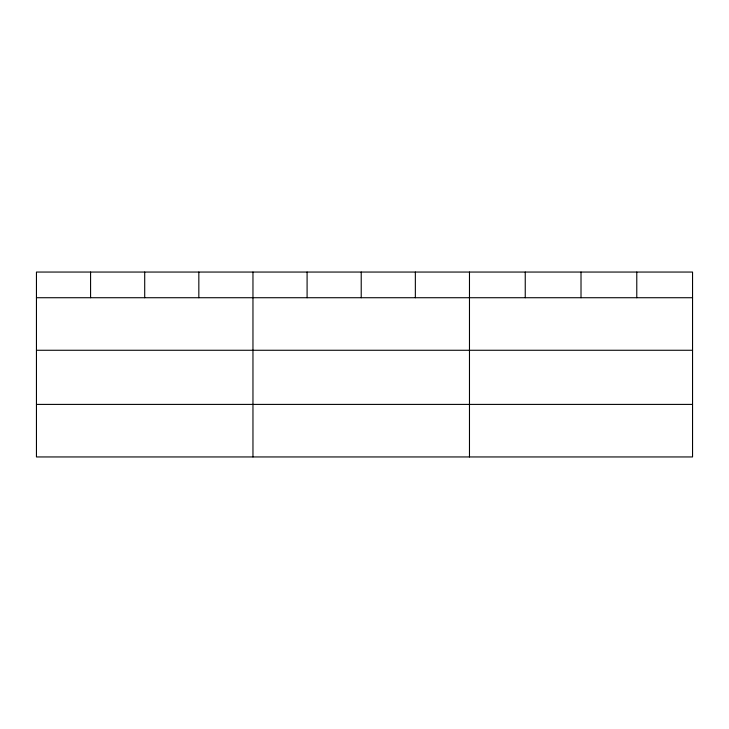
<?xml version="1.0" encoding="UTF-8"?>
<svg xmlns="http://www.w3.org/2000/svg" width="729" height="729" viewBox="0 0 729 729"><rect width="100%" height="100%" fill="white"/><g stroke="black" fill="none" stroke-linecap="round" stroke-linejoin="round"><path stroke-width="1.09" d="M692.55 350.266L692.55 272.054L36.45 272.054L36.45 456.946L692.55 456.946L692.55 350.266L36.45 350.266M36.45 297.724L692.55 297.724M36.45 404.404L692.55 404.404M636.781 272.054L636.781 297.724M581.013 272.054L581.013 297.724M525.245 272.054L525.245 297.724M469.476 272.054L469.476 456.946M415.348 272.054L415.348 297.724M361.219 272.054L361.219 297.724M307.091 272.054L307.091 297.724M252.963 272.054L252.963 456.946M198.835 272.054L198.835 297.724M144.707 272.054L144.707 297.724M90.578 272.054L90.578 297.724"/></g></svg>
